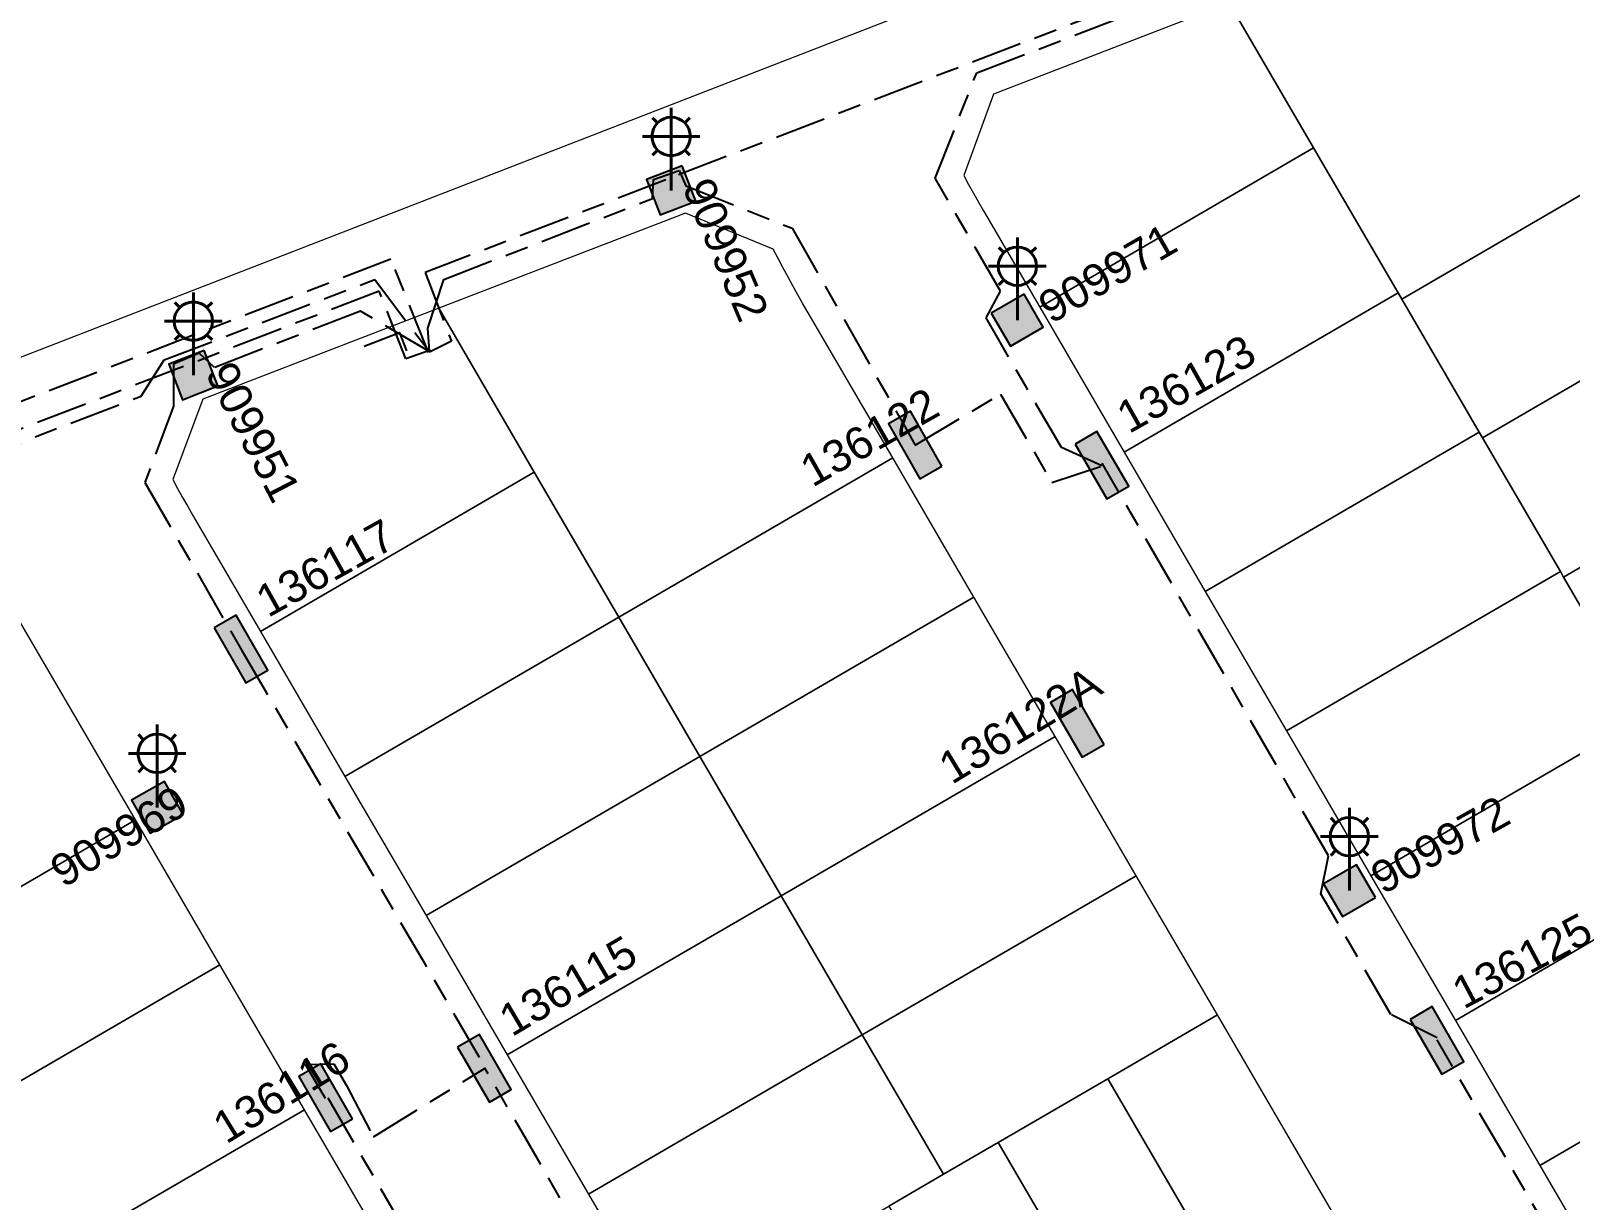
# Model space of a CAD drawing. Header units: metres. Extents: x 303431 to 305438, y 6269401 to 6270518.
# Drawn here: x 303963.2 to 304083.4, y 6270049.9 to 6270141.3 of the extents above; entities that cross this region are included whole.
import ezdxf
from ezdxf.enums import TextEntityAlignment as Align

# ---------------------------------------------------------------- set-up
doc = ezdxf.new("R2010")
doc.units = ezdxf.units.M
doc.linetypes.add('Cable Exist UG', pattern=[8.2, 4, -1.2, 1.8, -1.2])
doc.layers.get('0').update_dxf_attribs({"color": 6})
doc.layers.add('Cadastre Land Parcels_SP_EXT', color=9, linetype='Continuous', lineweight=5)
for name, color, linetype in [('Equip_SP_SL_EXT', 7, 'Continuous'), ('Mains_HV_EXT', 7, 'Continuous'), ('Mains_LV_EXT', 7, 'Continuous'), ('SupportsUG_SP_LV_EXT', 7, 'Continuous'), ('SupportsUG_SP_LV_SL_EXT', 7, 'Continuous')]:
    doc.layers.add(name, color=color, linetype=linetype)
doc.styles.add('COLUMN_LABEL', font='arial.ttf')
doc.styles.add('iecARIAL', font='arial.ttf', dxfattribs={"height": 2})
doc.styles.add('POLE_LABEL', font='arial.ttf')
doc.styles.get("Standard").update_dxf_attribs({"font": 'arial.ttf'})
doc.linetypes.add('Cable E UG', pattern='A,6,-0.5,["E",Standard,S=1.7,R=0,X=0.5,Y=-1],-2.9', length=9.4)

# ---------------------------------------------------------------- blocks, each defined once
blk = doc.blocks.new('COLUMN_EXT')
blk.add_hatch(color=256).paths.add_polyline_path([(-1.49, 1.48), (-1.49, -1.49), (1.48, -1.49), (1.48, 1.48)])
blk.add_lwpolyline([(-1.49, -1.49), (1.48, -1.49), (1.48, 1.48), (-1.49, 1.48)], close=True)
for tag, height, style, flags, p in [('ASSET_NUM', 2.5, 'COLUMN_LABEL', 8, (2, 2)), ('STRUCTURE_PLANT_NUMBER', 0.2, 'POLE_LABEL', 9, (1.81, 0.03)), ('STREET_CODE', 0.2, 'COLUMN_LABEL', 9, (1.81, -0.2))]:
    blk.add_attdef(tag, text='', height=height, dxfattribs=dict(style=style, flags=flags)).set_placement(p, align=Align.MIDDLE_LEFT)
at = {"flags": 9}
for tag, p in [('COLUMN_TYPE', (1.81, -0.4)), ('OWNED_BY', (1.81, -0.6)), ('STATE', (1.81, -0.8)), ('USAGE', (1.81, -1)), ('LEGEND', (1.81, -1.2)), ('STREETNAME', (1.81, -1.6)), ('SUBURB', (1.81, -1.8)), ('LOCATION', (1.81, -1.4)), ('NOTES', (1.81, -2))]:
    blk.add_attdef(tag, text='', height=0.2, dxfattribs=at).set_placement(p, align=Align.MIDDLE_LEFT)
at = {"flags": 1}
blk.add_attdef('Z', (1.81, -2.35), '', height=0.2, dxfattribs=at)
blk = doc.blocks.new('PILLAR_EXT')
blk.add_hatch(color=256).paths.add_polyline_path([(-2.475, 0.99), (-2.475, -0.99), (2.475, -0.99), (2.475, 0.99)])
blk.add_lwpolyline([(-2.475, -0.99), (2.475, -0.99), (2.475, 0.99), (-2.475, 0.99)], close=True)
at = {"style": 'iecARIAL', "flags": 8}
blk.add_attdef('ASSET_NUM', (1.5, 3.5), '', height=2.5, dxfattribs=at)
for tag, p, flags in [('OWNED_BY', (0, -0.2), 9), ('STATE', (0, -0.4), 9), ('SUPPORT_TYPE', (0, -0.6), 9), ('USAGE', (0, -0.8), 9), ('LEGEND', (0, -1), 9), ('LOCATION', (0, -1.2), 9), ('NOTES', (0, -1.4), 9), ('STREETNAME', (0, -1.8), 9), ('SUBURB', (0, -2), 1), ('PARENT', (0, -1.6), 9)]:
    blk.add_attdef(tag, p, '', height=0.2, dxfattribs=dict(flags=flags))
blk = doc.blocks.new('SL_LANTERN_EXT')
at = {"lineweight": 40}
for p, q in [((0, 1.97), (0, 6.47)), ((-1.46, 5.68), (-1.06, 5.28)), ((1.46, 5.68), (1.06, 5.28)), ((-2.25, 4.22), (2.25, 4.22)), ((-1.46, 2.76), (-1.06, 3.16)), ((0, 0), (0, 2.72)), ((1.46, 2.76), (1.06, 3.16))]:
    blk.add_line(p, q, dxfattribs=at)
blk.add_circle((0, 4.22), 1.5, dxfattribs=at)
at = {"style": 'iecARIAL', "flags": 9}
blk.add_attdef('ASSET_NUM', (1.5, 1.5), '', height=2.5, dxfattribs=at)
for tag, p, height, flags in [('CONSTRUCTED_VOLTAGE', (0.98, -0.65), 0.2, 9), ('CONTROL_TYPE', (0.98, -0.85), 0.2, 9), ('LANTERN_PURPOSE', (0.98, -1.05), 0.2, 9), ('LANTERN_TYPE', (0.98, -1.25), 0.2, 9), ('LNUMBER', (2.18, -3.25), 2.5, 8), ('OPERATING_VOLTAGE', (0.98, -1.65), 0.2, 9), ('ORIENTATION', (0.98, -1.85), 0.2, 9), ('OWNED_BY', (0.98, -2.05), 0.2, 9), ('STATE', (0.98, -2.25), 0.2, 9), ('NO_PHASES', (0.98, -1.45), 0.2, 9), ('USAGE', (0.98, -2.45), 0.2, 9), ('CEXIST', (0.98, -2.65), 0.2, 9), ('CNEW', (0.98, -2.85), 0.2, 9), ('CNUMBER', (0.98, -3.05), 0.2, 9), ('CREMOVE', (0.98, -3.25), 0.2, 9), ('CREPLACE', (0.98, -3.45), 0.2, 9), ('LKINGHEIGHT', (0.98, -3.65), 0.2, 9), ('LBRACKET', (0.98, -3.85), 0.2, 9), ('LBRACKETVOCAB', (0.98, -4.05), 0.2, 9), ('LCATEGORY', (0.98, -4.25), 0.2, 9), ('LCHARGE1', (0.98, -4.45), 0.2, 9), ('LCHARGE1PERCENT', (0.98, -4.65), 0.2, 9), ('LCHARGE2', (0.98, -4.85), 0.2, 9), ('LCHARGE2PERCENT', (0.98, -5.05), 0.2, 9), ('LCHARGE3', (0.98, -5.25), 0.2, 9), ('LCHARGE3PERCENT', (0.98, -5.45), 0.2, 9), ('LEXIST', (0.98, -5.65), 0.2, 9), ('LLAMP', (0.98, -5.85), 0.2, 9), ('LLAMPVOCAB', (0.98, -6.05), 0.2, 9), ('LMAST', (0.98, -6.25), 0.2, 9), ('LMASTVOCAB', (0.98, -6.45), 0.2, 9), ('LNEW', (0.98, -6.65), 0.2, 9), ('LANTNUMBER', (0.98, -6.85), 0.2, 9), ('LOUTREACH', (0.98, -7.25), 0.2, 9), ('LOUTREACHVOCAB', (0.98, -7.45), 0.2, 9), ('LRATECODE', (0.98, -7.65), 0.2, 9), ('LREMOVE', (0.98, -7.85), 0.2, 9), ('LREPLACE', (0.98, -8.05), 0.2, 9), ('LTYPE', (0.98, -8.25), 0.2, 9), ('LTYPEVOCAB', (0.98, -8.45), 0.2, 9), ('STREETNAME', (0.98, -9.25), 0.2, 9), ('SUBURB', (0.98, -9.45), 0.2, 1), ('LEGEND', (0.98, -8.65), 0.2, 9), ('LOCATION', (0.98, -8.85), 0.2, 9), ('NOTES', (0.98, -9.05), 0.2, 9)]:
    blk.add_attdef(tag, p, '', height=height, dxfattribs=dict(flags=flags))

msp = doc.modelspace()

# ---------------------------------------------------------------- linework, layer by layer
at = {"layer": 'Cadastre Land Parcels_SP_EXT', "linetype": 'Continuous'}
for points in [[(303903.86843, 6270093.0588), (304206.78713, 6270210.66237), (304273.40352, 6270236.55531), (304342.30562, 6270263.311), (304409.52771, 6270289.4192), (304476.75749, 6270315.53607), (304546.0418, 6270342.47602), (304565.4975, 6270350.25485), (304810.29183, 6270448.35379), (304797.37937, 6270469.03528), (304766.75595, 6270517.95026), (304408.94003, 6270377.97451), (303862.40245, 6270164.13899), (303900.50163, 6270091.75156), (303903.86843, 6270093.0588)], [(303903.86843, 6270093.0588), (304206.78713, 6270210.66237), (304273.40352, 6270236.55531), (304342.30562, 6270263.311), (304409.52771, 6270289.4192), (304476.75749, 6270315.53607), (304546.0418, 6270342.47602), (304565.4975, 6270350.25485), (304810.29183, 6270448.35379), (304797.37937, 6270469.03528), (304766.75595, 6270517.95026), (304408.94003, 6270377.97451), (303862.40245, 6270164.13899), (303900.50163, 6270091.75156), (303903.86843, 6270093.0588)], [(304091.68248, 6270132.7477), (304085.67436, 6270143.05647), (304085.26238, 6270143.77002), (304084.85525, 6270144.48675), (304084.45396, 6270145.20649), (304084.05761, 6270145.92834), (304083.66691, 6270146.65435), (304083.28125, 6270147.38239), (304082.90134, 6270148.1136), (304076.07693, 6270150.86004), (304056.8077, 6270143.42712), (304063.40085, 6270132.11895), (304069.99921, 6270120.79506), (304070.2862, 6270120.30261), (304091.68248, 6270132.7477)], [(304063.40085, 6270132.11895), (304056.8077, 6270143.42712), (304038.38072, 6270136.31775), (304036.06932, 6270129.95515), (304036.44509, 6270129.26563), (304036.8274, 6270128.57831), (304037.21473, 6270127.894), (304037.60693, 6270127.21287), (304042.0013, 6270119.6728), (304063.40085, 6270132.11895)], [(304097.99137, 6270121.92007), (304091.68248, 6270132.7477), (304070.2862, 6270120.30261), (304076.34176, 6270109.91134), (304076.59589, 6270109.47603), (304097.99137, 6270121.92007)], [(304069.99921, 6270120.79506), (304063.40085, 6270132.11895), (304042.0013, 6270119.6728), (304048.59966, 6270108.34979), (304069.99921, 6270120.79506)], [(304030.51744, 6270107.9129), (304023.91299, 6270119.24562), (304023.5079, 6270119.94645), (304023.10863, 6270120.6494), (304022.71423, 6270121.35633), (304022.32468, 6270122.06546), (304021.94105, 6270122.77663), (304021.56228, 6270123.49195), (304021.18837, 6270124.20929), (304014.31918, 6270127.03532), (303995.05093, 6270119.60036), (304002.51865, 6270106.79249), (304009.1171, 6270095.46957), (304030.51744, 6270107.9129)], [(304104.33374, 6270111.03643), (304097.99137, 6270121.92007), (304076.59589, 6270109.47603), (304082.68413, 6270099.02876), (304082.93746, 6270098.59231), (304104.33374, 6270111.03643)], [(304076.34176, 6270109.91134), (304070.2862, 6270120.30261), (304069.99921, 6270120.79506), (304048.59966, 6270108.34979), (304054.94221, 6270097.46615), (304076.34176, 6270109.91134)], [(304002.51865, 6270106.79249), (303995.05093, 6270119.60036), (303976.62315, 6270112.49286), (303974.26847, 6270106.21179), (303974.65386, 6270105.50265), (303975.04491, 6270104.79758), (303975.44161, 6270104.09658), (303975.84423, 6270103.39778), (303981.11831, 6270094.34704), (304002.51865, 6270106.79249)], [(304110.6762, 6270100.1527), (304104.33374, 6270111.03643), (304082.93746, 6270098.59231), (304089.27992, 6270087.70867), (304110.6762, 6270100.1527)], [(304082.68413, 6270099.02876), (304076.59589, 6270109.47603), (304076.34176, 6270109.91134), (304054.94221, 6270097.46615), (304061.28467, 6270086.58251), (304082.68413, 6270099.02876)], [(304036.8599, 6270097.03023), (304030.51744, 6270107.9129), (304009.1171, 6270095.46957), (304015.45876, 6270084.58496), (304036.8599, 6270097.03023)], [(304009.1171, 6270095.46957), (304002.51865, 6270106.79249), (303981.11831, 6270094.34704), (303987.71684, 6270083.02315), (304009.1171, 6270095.46957)], [(303971.36215, 6270079.62597), (303962.15029, 6270095.43238), (303961.73999, 6270096.14311), (303961.33551, 6270096.8548), (303960.93678, 6270097.57065), (303960.54299, 6270098.28862), (303960.15415, 6270099.00862), (303959.77097, 6270099.73374), (303959.39281, 6270100.46001), (303952.56347, 6270103.20627), (303944.05933, 6270099.92604), (303959.80683, 6270072.90385), (303971.36215, 6270079.62597)], [(304089.27992, 6270087.70867), (304082.93746, 6270098.59231), (304082.68413, 6270099.02876), (304061.28467, 6270086.58251), (304067.88126, 6270075.26348), (304089.27992, 6270087.70867)], [(304043.20165, 6270086.14562), (304036.8599, 6270097.03023), (304015.45876, 6270084.58496), (304021.80211, 6270073.70132), (304043.20165, 6270086.14562)], [(304015.45876, 6270084.58496), (304009.1171, 6270095.46957), (303987.71684, 6270083.02315), (303994.05939, 6270072.14057), (304015.45876, 6270084.58496)], [(304095.87651, 6270076.38964), (304089.27992, 6270087.70867), (304067.88126, 6270075.26348), (304074.47617, 6270063.94445), (304095.87651, 6270076.38964)], [(304049.54411, 6270075.26198), (304043.20165, 6270086.14562), (304021.80211, 6270073.70132), (304028.14377, 6270062.81768), (304049.54411, 6270075.26198)], [(304021.80211, 6270073.70132), (304015.45876, 6270084.58496), (303994.05939, 6270072.14057), (304000.40194, 6270061.25596), (304021.80211, 6270073.70132)], [(303977.9606, 6270068.30305), (303971.36215, 6270079.62597), (303959.80683, 6270072.90385), (303949.0624, 6270066.65582), (303955.66253, 6270055.333), (303977.9606, 6270068.30305)], [(303977.9606, 6270068.30305), (303971.36215, 6270079.62597), (303959.80683, 6270072.90385), (303949.0624, 6270066.65582), (303955.66253, 6270055.333), (303977.9606, 6270068.30305)], [(304102.47222, 6270065.07061), (304095.87651, 6270076.38964), (304074.47617, 6270063.94445), (304081.07197, 6270052.62542), (304102.47222, 6270065.07061)], [(304038.76665, 6270054.42352), (304047.32741, 6270059.40142), (304055.88657, 6270064.37932), (304049.54411, 6270075.26198), (304028.14377, 6270062.81768), (304034.48711, 6270051.93404), (304038.76665, 6270054.42352)], [(304028.14377, 6270062.81768), (304021.80211, 6270073.70132), (304000.40194, 6270061.25596), (304006.7444, 6270050.37232), (304028.14377, 6270062.81768)], [(303984.55913, 6270056.97916), (303977.9606, 6270068.30305), (303955.66253, 6270055.333), (303962.25771, 6270044.00805), (303984.55913, 6270056.97916)], [(303984.55913, 6270056.97916), (303977.9606, 6270068.30305), (303955.66253, 6270055.333), (303962.25771, 6270044.00805), (303984.55913, 6270056.97916)], [(304069.87263, 6270030.54616), (304071.61552, 6270037.38743), (304055.88657, 6270064.37932), (304047.32741, 6270059.40142), (304065.59309, 6270028.05668), (304069.87263, 6270030.54616)], [(304109.04443, 6270053.72614), (304102.47222, 6270065.07061), (304081.07197, 6270052.62542), (304087.66856, 6270041.30542), (304109.04443, 6270053.72614)], [(304021.64938, 6270044.46579), (304030.20757, 6270049.44465), (304034.48711, 6270051.93404), (304028.14377, 6270062.81768), (304006.7444, 6270050.37232), (304013.08686, 6270039.48975), (304021.64938, 6270044.46579)], [(304065.59309, 6270028.05668), (304047.32741, 6270059.40142), (304038.76665, 6270054.42352), (304057.03313, 6270023.07878), (304065.59309, 6270028.05668)], [(303991.15837, 6270045.65527), (303984.55913, 6270056.97916), (303962.25771, 6270044.00805), (303968.85871, 6270032.68425), (303991.15837, 6270045.65527)], [(304057.03313, 6270023.07878), (304038.76665, 6270054.42352), (304034.48711, 6270051.93404), (304030.20757, 6270049.44465), (304048.47414, 6270018.09991), (304057.03313, 6270023.07878)]]:
    msp.add_lwpolyline(points, close=True, dxfattribs=at)
at = {"layer": 'Mains_HV_EXT', "linetype": 'Cable Exist UG'}
for points in [[(304177.43208, 6270154.08019), (304175.6831, 6270154.4856), (304170.92373, 6270152.85406), (304162.05996, 6270147.57234), (304162.05996, 6270147.57234), (304161.55137, 6270148.47365), (304146.65005, 6270174.55645), (304137.69194, 6270178.00027), (304134.57336, 6270176.79057), (304134.57336, 6270176.79057), (304123.48547, 6270172.35802), (304072.75438, 6270152.60882), (304072.75438, 6270152.60882), (304055.79318, 6270146.12766), (304012.80441, 6270129.63276), (304012.80441, 6270129.63276), (303993.9933, 6270122.38284), (303996.03916, 6270117.01245), (303994.34073, 6270116.16344)], [(303994.26407, 6270116.12582), (303991.30748, 6270123.42637), (303991.30748, 6270123.42637), (303951.15043, 6270107.96692), (303929.1495, 6270099.48269), (303909.48238, 6270091.90253), (303908.2907, 6270090.4088), (303908.2907, 6270090.4088), (303904.93605, 6270081.00341), (303891.34927, 6270074.74555), (303887.18148, 6270078.69079), (303887.18148, 6270078.69079), (303881.10801, 6270089.20815), (303867.42569, 6270119.26542), (303867.42569, 6270119.26542), (303855.63136, 6270141.47431), (303849.0149, 6270153.96216), (303851.80683, 6270156.34994)], [(303994.41055, 6270116.33311), (303992.4743, 6270115.65343), (303990.40625, 6270120.93182), (303990.40625, 6270120.93182), (303951.8693, 6270106.10057), (303929.86896, 6270097.61659), (303929.86896, 6270097.61659), (303924.66206, 6270095.56982)]]:
    msp.add_lwpolyline(points, dxfattribs=at)
at = {"layer": 'Mains_HV_EXT', "linetype": 'Cable E UG'}
for points in [[(303991.38245, 6270117.45238), (303989.21646, 6270116.61278)], [(303992.55065, 6270116.27204), (303992.00301, 6270117.68364), (303991.38245, 6270117.45238)]]:
    msp.add_lwpolyline(points, dxfattribs=at)
at = {"layer": 'Mains_LV_EXT', "linetype": 'Cable Exist UG'}
for points in [[(304046.84758, 6270107.27223), (304043.69713, 6270108.72517), (304043.69713, 6270108.72517), (304038.70119, 6270117.30991), (304037.82858, 6270118.84968), (304038.92725, 6270120.93015), (304033.84881, 6270129.75296), (304037.07925, 6270137.99153), (304073.30942, 6270151.85458), (304073.25545, 6270153.61607), (304077.26909, 6270154.62356), (304077.26909, 6270154.62356), (304084.52318, 6270151.73162), (304084.70745, 6270149.00034)], [(303994.33831, 6270116.25411), (303994.19117, 6270118.03404), (303995.45066, 6270121.84022), (303995.45066, 6270121.84022), (304011.75796, 6270128.18133), (304011.81735, 6270129.64344), (304013.8361, 6270130.35781), (304014.35845, 6270129.16371), (304022.65982, 6270125.84026), (304031.47271, 6270110.35586), (304032.26516, 6270108.90851)], [(303943.36431, 6270101.77321), (303971.8041, 6270112.73338), (303973.58845, 6270115.55359), (303973.58845, 6270115.55359), (303990.05866, 6270121.85182), (303993.22529, 6270117.62096), (303994.35174, 6270116.19005)], [(303994.35174, 6270116.19005), (303988.94397, 6270119.37361), (303988.94397, 6270119.37361), (303977.52501, 6270114.9635), (303976.32174, 6270116.09629), (303974.31951, 6270115.23485), (303974.31901, 6270111.95102), (303972.10006, 6270105.99096), (303979.66872, 6270092.86156)], [(304032.26516, 6270108.90851), (304038.94443, 6270112.87318), (304038.94443, 6270112.87318), (304042.95557, 6270105.98437), (304046.95844, 6270107.30893)], [(304073.05551, 6270062.58444), (304069.42308, 6270064.42384), (304069.42308, 6270064.42384), (304064.3338, 6270073.23047), (304063.9666, 6270073.85451), (304064.56594, 6270076.80901), (304046.89271, 6270107.49962)], [(303979.66872, 6270092.86156), (303998.65041, 6270060.33939)], [(304099.07666, 6270017.61596), (304096.0525, 6270018.90223), (304096.0525, 6270018.90223), (304090.82909, 6270027.93058), (304090.55231, 6270028.40689), (304090.78037, 6270032.00987), (304073.04391, 6270062.42845)], [(303986.20827, 6270057.84284), (303984.6398, 6270060.52349), (303986.86534, 6270060.56778), (303986.86534, 6270060.56778), (303987.84188, 6270058.87327), (303989.94905, 6270054.86848), (303998.62455, 6270060.20968)], [(303986.38436, 6270057.9089), (303998.43044, 6270037.17548), (304000.83649, 6270037.03075), (304002.08698, 6270034.84509), (304002.08698, 6270034.84509), (304013.66793, 6270014.66604), (304012.71732, 6270012.49006)]]:
    msp.add_lwpolyline(points, dxfattribs=at)
msp.add_lwpolyline([(304040.77191, 6270011.64172), (304035.09871, 6270008.81134), (304034.26247, 6270009.07868), (304034.26247, 6270009.07868), (304026.59196, 6270011.92366), (304026.20008, 6270012.68625), (304026.20008, 6270012.68625, 0.011769738), (304022.44995, 6270019.43409), (304022.44995, 6270019.43409), (304011.24929, 6270038.51447), (303998.63423, 6270060.25556)], format="xyb", dxfattribs=at)
msp.add_lwpolyline([(304040.77191, 6270011.64172), (304035.09871, 6270008.81134), (304034.26247, 6270009.07868), (304034.26247, 6270009.07868), (304026.59196, 6270011.92366), (304026.20008, 6270012.68625), (304026.20008, 6270012.68625, 0.011769738), (304022.44995, 6270019.43409), (304022.44995, 6270019.43409), (304011.24929, 6270038.51447), (303998.63423, 6270060.25556)], format="xyb", dxfattribs=at)

# ---------------------------------------------------------------- block references
at = {"layer": 'Equip_SP_SL_EXT'}
for p in [(304013.20865, 6270128.79621), (304040.25715, 6270118.65825), (303975.88081, 6270114.36585), (303973.05503, 6270080.60173), (304066.19776, 6270074.09276)]:
    msp.add_blockref('SL_LANTERN_EXT', p, dxfattribs=at)
at = {"layer": 'SupportsUG_SP_LV_EXT'}
ref = msp.add_blockref('PILLAR_EXT', (304046.86078, 6270107.34075), dxfattribs=dict(at, rotation=300.0831041141006))
ref.add_attrib('ASSET_NUM', '136123', dxfattribs={"layer": '0', "height": 2.5, "rotation": 29.4030354, "style": 'iecARIAL'}).set_placement((304048.36078, 6270110.84075), align=Align.MIDDLE_LEFT)
ref = msp.add_blockref('PILLAR_EXT', (304032.26517, 6270108.90853), dxfattribs=dict(at, rotation=119.6246792317041))
ref.add_attrib('ASSET_NUM', '136122', dxfattribs={"layer": '0', "height": 2.5, "rotation": 29.5927978, "style": 'iecARIAL'}).set_placement((304033.76517, 6270112.40853), align=Align.MIDDLE_RIGHT)
ref = msp.add_blockref('PILLAR_EXT', (303979.60295, 6270092.97564), dxfattribs=dict(at, rotation=300.0837287396351))
ref.add_attrib('ASSET_NUM', '136117', dxfattribs={"layer": '0', "height": 2.5, "rotation": 29.1042329, "style": 'iecARIAL'}).set_placement((303981.10295, 6270096.47564), align=Align.MIDDLE_LEFT)
ref = msp.add_blockref('PILLAR_EXT', (304044.94305, 6270087.15945), dxfattribs=dict(at, rotation=120.0772344835607))
ref.add_attrib('ASSET_NUM', '136122A', dxfattribs={"layer": '0', "height": 2.5, "rotation": 31.2339519, "style": 'iecARIAL'}).set_placement((304046.44305, 6270090.65945), align=Align.MIDDLE_RIGHT)
ref = msp.add_blockref('PILLAR_EXT', (304073.03722, 6270062.39346), dxfattribs=dict(at, rotation=300.0766046825463))
ref.add_attrib('ASSET_NUM', '136125', dxfattribs={"layer": '0', "height": 2.5, "rotation": 27.9610379, "style": 'iecARIAL'}).set_placement((304074.53722, 6270065.89346), align=Align.MIDDLE_LEFT)
ref = msp.add_blockref('PILLAR_EXT', (303998.62456, 6270060.20961), dxfattribs=dict(at, rotation=300.0831041141006))
ref.add_attrib('ASSET_NUM', '136115', dxfattribs={"layer": '0', "height": 2.5, "rotation": 30.5453653, "style": 'iecARIAL'}).set_placement((304000.12456, 6270063.70961), align=Align.MIDDLE_LEFT)
ref = msp.add_blockref('PILLAR_EXT', (303986.21167, 6270057.9157), dxfattribs=dict(at, rotation=120.0748188972905))
ref.add_attrib('ASSET_NUM', '136116', dxfattribs={"layer": '0', "height": 2.5, "rotation": 31.6216399, "style": 'iecARIAL'}).set_placement((303987.71167, 6270061.4157), align=Align.MIDDLE_RIGHT)
at = {"layer": 'SupportsUG_SP_LV_SL_EXT'}
ref = msp.add_blockref('COLUMN_EXT', (304013.20869, 6270128.79624), dxfattribs=dict(at, rotation=201.1710025089382))
ref.add_attrib('ASSET_NUM', '909952', dxfattribs={"layer": '0', "height": 2.5, "rotation": 292.9317822, "style": 'COLUMN_LABEL'}).set_placement((304015.20869, 6270129.54624), align=Align.MIDDLE_LEFT)
ref = msp.add_blockref('COLUMN_EXT', (304040.25714, 6270118.65821), dxfattribs=dict(at, rotation=300.078086546472))
ref.add_attrib('ASSET_NUM', '909971', dxfattribs={"layer": '0', "height": 2.5, "rotation": 30.0644629, "style": 'COLUMN_LABEL'}).set_placement((304042.25714, 6270119.40821), align=Align.MIDDLE_LEFT)
ref = msp.add_blockref('COLUMN_EXT', (303975.8808, 6270114.36584), dxfattribs=dict(at, rotation=201.1710025089382))
ref.add_attrib('ASSET_NUM', '909951', dxfattribs={"layer": '0', "height": 2.5, "rotation": 297.3773879, "style": 'COLUMN_LABEL'}).set_placement((303977.8808, 6270115.11584), align=Align.MIDDLE_LEFT)
ref = msp.add_blockref('COLUMN_EXT', (303973.05504, 6270080.60172), dxfattribs=dict(at, rotation=119.7276303645792))
ref.add_attrib('ASSET_NUM', '909969', dxfattribs={"layer": '0', "height": 2.5, "rotation": 31.0900709, "style": 'COLUMN_LABEL'}).set_placement((303975.05504, 6270081.35172), align=Align.MIDDLE_RIGHT)
ref = msp.add_blockref('COLUMN_EXT', (304066.19779, 6270074.09275), dxfattribs=dict(at, rotation=120.0821162048114))
ref.add_attrib('ASSET_NUM', '909972', dxfattribs={"layer": '0', "height": 2.5, "rotation": 29.1907296, "style": 'COLUMN_LABEL'}).set_placement((304068.19779, 6270074.84275), align=Align.MIDDLE_LEFT)

doc.saveas('drawing.dxf')
